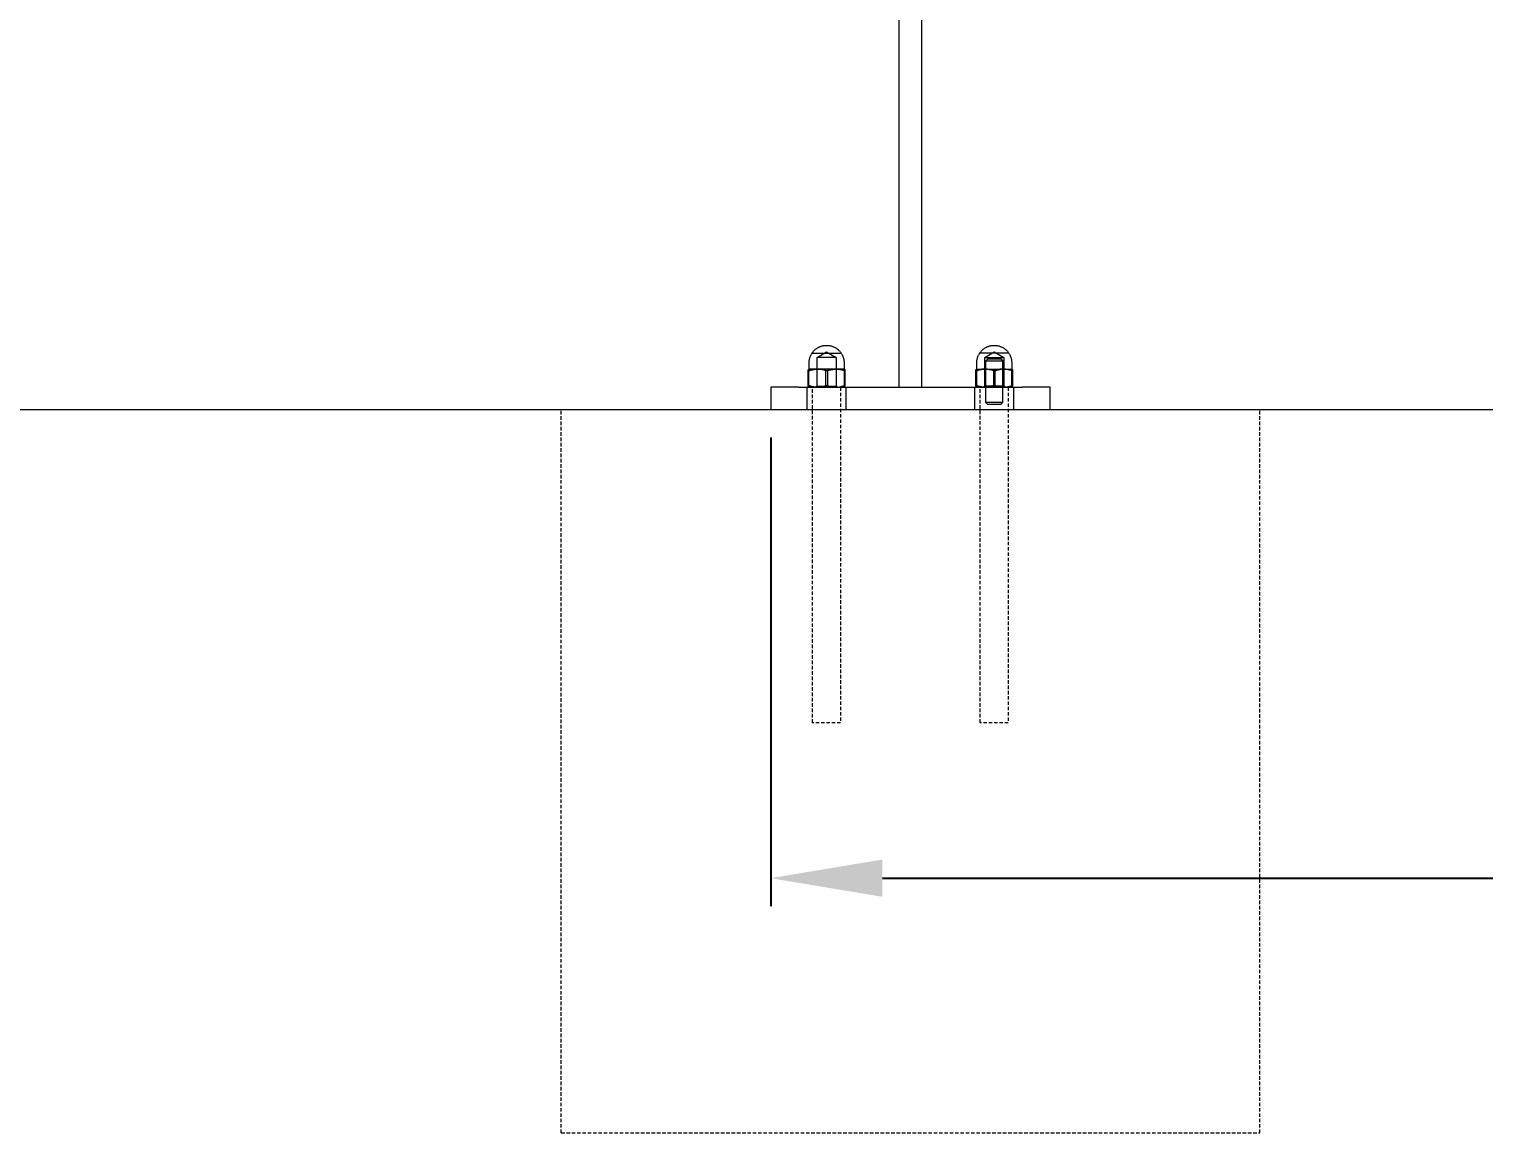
# Model space of a CAD drawing. Header units: millimetres. Extents: x -111 to 4919, y -143 to 3304.
# Drawn here: x 3079 to 3600, y 2514 to 2909 of the extents above; entities that cross this region are included whole.
import ezdxf

# ---------------------------------------------------------------- set-up
doc = ezdxf.new("R2010")
doc.units = ezdxf.units.MM
doc.linetypes.add('HIDDEN', pattern=[1.905, 1.27, -0.635])
for name, color, linetype, lineweight in [('ZANO_R', 7, 'Continuous', 0), ('ZANO_R_przerywana', 7, 'HIDDEN', 0), ('ZANO_W', 1, 'Continuous', 0)]:
    doc.layers.add(name, color=color, linetype=linetype, lineweight=lineweight)
doc.styles.add('Arial', font='arial.ttf')
doc.styles.get("Standard").update_dxf_attribs({"font": 'ARIALUNI.TTF'})
doc.dimstyles.new('pl i ang', dxfattribs={"dimtxt": 50, "dimasz": 50, "dimexe": 1.25, "dimexo": 0.625, "dimgap": 10, "dimtad": 1, "dimtoh": 1, "dimtxsty": 'Standard', "dimcen": 2.5, "dimclrd": 1, "dimclre": 1, "dimclrt": 1, "dimadec": 0, "dimazin": 0, "dimtfac": 1, "dimtmove": 0, "dimatfit": 3, "dimfxl": 1, "dimarcsym": 1})

# ---------------------------------------------------------------- blocks, each defined once
blk = doc.blocks.new('*D399')
at = {"layer": 'ZANO_W', "color": 1, "lineweight": -2}
for p, q in [((3344.86, 2762.59), (3344.86, 2594.86)), ((4768.86, 2762.59), (4768.86, 2594.86)), ((3384.86, 2604.86), (4728.86, 2604.86))]:
    blk.add_line(p, q, dxfattribs=at)
at = {"layer": 'ZANO_W', "color": 1}
for points in [[(3384.86, 2611.53), (3384.86, 2598.19), (3344.86, 2604.86)], [(4728.86, 2598.19), (4728.86, 2611.53), (4768.86, 2604.86)]]:
    blk.add_solid(points, dxfattribs=at)
at = {"layer": 'ZANO_W', "color": 1, "insert": (4056.86, 2634.94), "char_height": 40, "attachment_point": 5, "style": 'Arial'}
blk.add_mtext('1424', dxfattribs=at)

msp = doc.modelspace()

# ---------------------------------------------------------------- linework, layer by layer
at = {"layer": 'ZANO_R'}
for p, q in [((3390.86, 2780.59), (3390.86, 3174.59)), ((3398.86, 3144.59), (3398.86, 2780.59)), ((3358.7, 2790.4), (3358.74, 2790.61)), ((3358.74, 2790.61), (3358.79, 2790.82)), ((3358.79, 2790.82), (3358.84, 2791.03)), ((3358.84, 2791.03), (3358.9, 2791.23)), ((3358.9, 2791.23), (3358.97, 2791.43)), ((3358.97, 2791.43), (3359.04, 2791.63)), ((3359.04, 2791.63), (3359.13, 2791.83)), ((3359.13, 2791.83), (3359.21, 2792.02)), ((3359.21, 2792.02), (3359.31, 2792.21)), ((3359.31, 2792.21), (3359.41, 2792.4)), ((3359.41, 2792.4), (3359.52, 2792.59)), ((3359.52, 2792.59), (3359.63, 2792.77)), ((3359.63, 2792.77), (3359.75, 2792.94)), ((3359.75, 2792.94), (3359.88, 2793.12)), ((3359.86, 2792.76), (3369.86, 2792.76)), ((3359.88, 2793.12), (3360.01, 2793.28)), ((3360.01, 2793.28), (3360.15, 2793.45)), ((3360.15, 2793.45), (3360.29, 2793.6)), ((3360.29, 2793.6), (3360.44, 2793.76)), ((3360.44, 2793.76), (3360.59, 2793.91)), ((3360.59, 2793.91), (3360.75, 2794.05)), ((3360.75, 2794.05), (3360.91, 2794.19)), ((3360.91, 2794.19), (3361.08, 2794.32)), ((3361.08, 2794.32), (3361.25, 2794.45)), ((3361.25, 2794.45), (3361.43, 2794.57)), ((3361.43, 2794.57), (3361.61, 2794.68)), ((3361.46, 2791.19), (3364.86, 2793.23)), ((3366.67, 2791.19), (3361.46, 2791.19)), ((3361.46, 2781.03), (3361.46, 2791.19)), ((3361.61, 2794.68), (3361.8, 2794.79)), ((3361.8, 2794.79), (3361.98, 2794.89)), ((3361.98, 2794.89), (3362.17, 2794.98)), ((3362.17, 2794.98), (3362.37, 2795.07)), ((3362.37, 2795.07), (3362.57, 2795.15)), ((3362.57, 2795.15), (3362.77, 2795.23)), ((3362.77, 2795.23), (3362.97, 2795.3)), ((3362.97, 2795.3), (3363.17, 2795.36)), ((3363.17, 2795.36), (3363.38, 2795.41)), ((3363.38, 2795.41), (3363.59, 2795.46)), ((3363.59, 2795.46), (3363.8, 2795.5)), ((3363.8, 2795.5), (3364.01, 2795.53)), ((3364.01, 2795.53), (3364.22, 2795.56)), ((3364.22, 2795.56), (3364.43, 2795.57)), ((3364.43, 2795.57), (3364.65, 2795.59)), ((3364.65, 2795.59), (3364.86, 2795.59)), ((3364.86, 2795.59), (3365.07, 2795.59)), ((3364.86, 2793.23), (3368.26, 2791.19)), ((3365.07, 2795.59), (3365.28, 2795.57)), ((3365.28, 2795.57), (3365.5, 2795.56)), ((3365.5, 2795.56), (3365.71, 2795.53)), ((3365.71, 2795.53), (3365.92, 2795.5)), ((3365.92, 2795.5), (3366.13, 2795.46)), ((3366.13, 2795.46), (3366.34, 2795.41)), ((3366.34, 2795.41), (3366.54, 2795.36)), ((3366.54, 2795.36), (3366.75, 2795.3)), ((3368.26, 2791.19), (3366.67, 2791.19)), ((3366.75, 2795.3), (3366.95, 2795.23)), ((3366.95, 2795.23), (3367.15, 2795.15)), ((3367.15, 2795.15), (3367.35, 2795.07)), ((3367.35, 2795.07), (3367.54, 2794.98)), ((3367.54, 2794.98), (3367.73, 2794.89)), ((3367.73, 2794.89), (3367.92, 2794.79)), ((3367.92, 2794.79), (3368.11, 2794.68)), ((3368.11, 2794.68), (3368.29, 2794.57)), ((3368.26, 2791.19), (3368.26, 2791.19)), ((3368.26, 2791.19), (3368.26, 2781.03)), ((3368.29, 2794.57), (3368.46, 2794.45)), ((3368.46, 2794.45), (3368.63, 2794.32)), ((3368.63, 2794.32), (3368.8, 2794.19)), ((3368.8, 2794.19), (3368.97, 2794.05)), ((3368.97, 2794.05), (3369.12, 2793.91)), ((3369.12, 2793.91), (3369.28, 2793.76)), ((3369.28, 2793.76), (3369.43, 2793.6)), ((3369.43, 2793.6), (3369.57, 2793.45)), ((3369.57, 2793.45), (3369.71, 2793.28)), ((3369.71, 2793.28), (3369.84, 2793.12)), ((3369.84, 2793.12), (3369.96, 2792.94)), ((3369.96, 2792.94), (3370.08, 2792.77)), ((3370.08, 2792.77), (3370.2, 2792.59)), ((3370.2, 2792.59), (3370.31, 2792.4)), ((3370.31, 2792.4), (3370.41, 2792.21)), ((3370.41, 2792.21), (3370.5, 2792.02)), ((3370.5, 2792.02), (3370.59, 2791.83)), ((3370.59, 2791.83), (3370.67, 2791.63)), ((3370.67, 2791.63), (3370.75, 2791.43)), ((3370.75, 2791.43), (3370.82, 2791.23)), ((3370.82, 2791.23), (3370.88, 2791.03)), ((3370.88, 2791.03), (3370.93, 2790.82)), ((3370.93, 2790.82), (3370.98, 2790.61)), ((3370.98, 2790.61), (3371.02, 2790.4)), ((3418.7, 2790.4), (3418.74, 2790.61)), ((3418.74, 2790.61), (3418.79, 2790.82)), ((3418.79, 2790.82), (3418.84, 2791.03)), ((3418.84, 2791.03), (3418.9, 2791.23)), ((3418.9, 2791.23), (3418.97, 2791.43)), ((3418.97, 2791.43), (3419.04, 2791.63)), ((3419.04, 2791.63), (3419.13, 2791.83)), ((3419.13, 2791.83), (3419.21, 2792.02)), ((3419.21, 2792.02), (3419.31, 2792.21)), ((3419.31, 2792.21), (3419.41, 2792.4)), ((3419.41, 2792.4), (3419.52, 2792.59)), ((3419.52, 2792.59), (3419.63, 2792.77)), ((3419.63, 2792.77), (3419.75, 2792.94)), ((3419.75, 2792.94), (3419.88, 2793.12)), ((3429.86, 2792.76), (3419.86, 2792.76)), ((3419.88, 2793.12), (3420.01, 2793.28)), ((3420.01, 2793.28), (3420.15, 2793.45)), ((3420.15, 2793.45), (3420.29, 2793.6)), ((3420.29, 2793.6), (3420.44, 2793.76)), ((3420.44, 2793.76), (3420.59, 2793.91)), ((3420.59, 2793.91), (3420.75, 2794.05)), ((3420.75, 2794.05), (3420.91, 2794.19)), ((3420.91, 2794.19), (3421.08, 2794.32)), ((3421.08, 2794.32), (3421.25, 2794.45)), ((3421.25, 2794.45), (3421.43, 2794.57)), ((3421.43, 2794.57), (3421.61, 2794.68)), ((3421.46, 2791.19), (3424.86, 2793.23)), ((3421.46, 2791.19), (3423.04, 2791.19)), ((3421.46, 2791.19), (3421.46, 2791.19)), ((3421.46, 2781.03), (3421.46, 2791.19)), ((3421.61, 2794.68), (3421.8, 2794.79)), ((3421.8, 2794.79), (3421.98, 2794.89)), ((3422.41, 2790.59), (3421.86, 2790.04)), ((3421.98, 2794.89), (3422.17, 2794.98)), ((3422.17, 2794.98), (3422.37, 2795.07)), ((3422.37, 2795.07), (3422.57, 2795.15)), ((3423.13, 2790.59), (3422.41, 2790.59)), ((3422.57, 2795.15), (3422.77, 2795.23)), ((3422.77, 2795.23), (3422.97, 2795.3)), ((3422.97, 2795.3), (3423.17, 2795.36)), ((3423.04, 2791.19), (3428.26, 2791.19)), ((3427.3, 2790.59), (3423.13, 2790.59)), ((3423.17, 2795.36), (3423.38, 2795.41)), ((3423.38, 2795.41), (3423.59, 2795.46)), ((3423.59, 2795.46), (3423.8, 2795.5)), ((3423.8, 2795.5), (3424.01, 2795.53)), ((3424.01, 2795.53), (3424.22, 2795.56)), ((3424.22, 2795.56), (3424.43, 2795.57)), ((3424.43, 2795.57), (3424.65, 2795.59)), ((3424.65, 2795.59), (3424.86, 2795.59)), ((3424.86, 2795.59), (3425.07, 2795.59)), ((3424.86, 2793.23), (3428.26, 2791.19)), ((3425.07, 2795.59), (3425.28, 2795.57)), ((3425.28, 2795.57), (3425.5, 2795.56)), ((3425.5, 2795.56), (3425.71, 2795.53)), ((3425.71, 2795.53), (3425.92, 2795.5)), ((3425.92, 2795.5), (3426.13, 2795.46)), ((3426.13, 2795.46), (3426.34, 2795.41)), ((3426.34, 2795.41), (3426.54, 2795.36)), ((3426.54, 2795.36), (3426.75, 2795.3)), ((3426.75, 2795.3), (3426.95, 2795.23)), ((3426.95, 2795.23), (3427.15, 2795.15)), ((3427.15, 2795.15), (3427.35, 2795.07)), ((3427.3, 2790.59), (3427.86, 2790.04)), ((3427.35, 2795.07), (3427.54, 2794.98)), ((3427.54, 2794.98), (3427.73, 2794.89)), ((3427.73, 2794.89), (3427.92, 2794.79)), ((3427.92, 2794.79), (3428.11, 2794.68)), ((3428.11, 2794.68), (3428.29, 2794.57)), ((3428.26, 2791.19), (3428.26, 2781.03)), ((3428.29, 2794.57), (3428.46, 2794.45)), ((3428.46, 2794.45), (3428.63, 2794.32)), ((3428.63, 2794.32), (3428.8, 2794.19)), ((3428.8, 2794.19), (3428.97, 2794.05)), ((3428.97, 2794.05), (3429.12, 2793.91)), ((3429.12, 2793.91), (3429.28, 2793.76)), ((3429.28, 2793.76), (3429.43, 2793.6)), ((3429.43, 2793.6), (3429.57, 2793.45)), ((3429.57, 2793.45), (3429.71, 2793.28)), ((3429.71, 2793.28), (3429.84, 2793.12)), ((3429.84, 2793.12), (3429.96, 2792.94)), ((3429.96, 2792.94), (3430.08, 2792.77)), ((3430.08, 2792.77), (3430.2, 2792.59)), ((3430.2, 2792.59), (3430.31, 2792.4)), ((3430.31, 2792.4), (3430.41, 2792.21)), ((3430.41, 2792.21), (3430.5, 2792.02)), ((3430.5, 2792.02), (3430.59, 2791.83)), ((3430.59, 2791.83), (3430.67, 2791.63)), ((3430.67, 2791.63), (3430.75, 2791.43)), ((3430.75, 2791.43), (3430.82, 2791.23)), ((3430.82, 2791.23), (3430.88, 2791.03)), ((3430.88, 2791.03), (3430.93, 2790.82)), ((3430.93, 2790.82), (3430.98, 2790.61)), ((3430.98, 2790.61), (3431.02, 2790.4)), ((3358.21, 2786.51), (3358.36, 2787.09)), ((3358.51, 2786.61), (3358.21, 2786.51)), ((3358.21, 2781.17), (3358.21, 2786.51)), ((3358.36, 2787.09), (3358.51, 2786.51)), ((3361.7, 2787.09), (3358.37, 2787.09)), ((3358.49, 2787.09), (3358.61, 2787.21)), ((3358.81, 2786.7), (3358.51, 2786.61)), ((3358.51, 2786.51), (3358.84, 2786.61)), ((3358.51, 2781.17), (3358.51, 2786.51)), ((3358.61, 2789.55), (3358.62, 2789.77)), ((3358.61, 2789.34), (3358.61, 2789.55)), ((3358.61, 2787.21), (3358.61, 2789.34)), ((3358.62, 2789.77), (3358.64, 2789.98)), ((3358.64, 2789.98), (3358.67, 2790.19)), ((3358.67, 2790.19), (3358.7, 2790.4)), ((3359.12, 2786.79), (3358.81, 2786.7)), ((3358.84, 2786.61), (3359.16, 2786.71)), ((3359.43, 2786.86), (3359.12, 2786.79)), ((3359.16, 2786.71), (3359.49, 2786.79)), ((3359.74, 2786.92), (3359.43, 2786.86)), ((3359.49, 2786.79), (3359.82, 2786.87)), ((3360.05, 2786.98), (3359.74, 2786.92)), ((3359.82, 2786.87), (3360.15, 2786.93)), ((3360.36, 2787.02), (3360.05, 2786.98)), ((3360.15, 2786.93), (3360.49, 2786.98)), ((3360.67, 2787.05), (3360.36, 2787.02)), ((3360.49, 2786.98), (3360.82, 2787.03)), ((3360.99, 2787.08), (3360.67, 2787.05)), ((3360.82, 2787.03), (3361.16, 2787.06)), ((3361.3, 2787.09), (3360.99, 2787.08)), ((3361.16, 2787.06), (3361.5, 2787.08)), ((3361.79, 2787.08), (3361.48, 2787.09)), ((3361.5, 2787.08), (3361.84, 2787.09)), ((3361.62, 2787.09), (3361.74, 2787.09)), ((3362.11, 2787.05), (3361.79, 2787.08)), ((3361.84, 2787.09), (3362.17, 2787.08)), ((3361.92, 2787.09), (3362.05, 2787.09)), ((3368.22, 2787.09), (3361.95, 2787.09)), ((3362.42, 2787.02), (3362.11, 2787.05)), ((3362.17, 2787.08), (3362.51, 2787.06)), ((3362.73, 2786.98), (3362.42, 2787.02)), ((3362.51, 2787.06), (3362.85, 2787.03)), ((3363.04, 2786.92), (3362.73, 2786.98)), ((3362.85, 2787.03), (3363.19, 2786.98)), ((3363.35, 2786.86), (3363.04, 2786.92)), ((3363.19, 2786.98), (3363.52, 2786.93)), ((3363.66, 2786.79), (3363.35, 2786.86)), ((3363.52, 2786.93), (3363.85, 2786.87)), ((3363.96, 2786.7), (3363.66, 2786.79)), ((3363.85, 2786.87), (3364.18, 2786.79)), ((3364.26, 2786.61), (3363.96, 2786.7)), ((3364.18, 2786.79), (3364.51, 2786.71)), ((3364.56, 2786.51), (3364.26, 2786.61)), ((3364.51, 2786.71), (3364.84, 2786.61)), ((3364.9, 2786.62), (3364.56, 2786.51)), ((3364.56, 2781.17), (3364.56, 2786.51)), ((3364.84, 2786.61), (3365.16, 2786.51)), ((3365.25, 2786.72), (3364.9, 2786.62)), ((3365.16, 2786.51), (3365.46, 2786.61)), ((3365.16, 2786.51), (3365.16, 2781.17)), ((3365.61, 2786.81), (3365.25, 2786.72)), ((3365.46, 2786.61), (3365.77, 2786.71)), ((3365.96, 2786.89), (3365.61, 2786.81)), ((3365.77, 2786.71), (3366.09, 2786.79)), ((3366.32, 2786.95), (3365.96, 2786.89)), ((3366.09, 2786.79), (3366.4, 2786.87)), ((3366.68, 2787), (3366.32, 2786.95)), ((3366.4, 2786.87), (3366.72, 2786.93)), ((3367.04, 2787.04), (3366.68, 2787)), ((3366.72, 2786.93), (3367.04, 2786.98)), ((3367.4, 2787.07), (3367.04, 2787.04)), ((3367.04, 2786.98), (3367.36, 2787.03)), ((3367.36, 2787.03), (3367.68, 2787.06)), ((3367.76, 2787.09), (3367.4, 2787.07)), ((3367.68, 2787.06), (3368.01, 2787.08)), ((3368.34, 2787.07), (3367.98, 2787.09)), ((3368.01, 2787.08), (3368.33, 2787.09)), ((3368.13, 2787.09), (3368.24, 2787.09)), ((3368.33, 2787.09), (3368.65, 2787.08)), ((3368.71, 2787.05), (3368.34, 2787.07)), ((3370.59, 2787.09), (3368.41, 2787.09)), ((3368.65, 2787.08), (3368.98, 2787.06)), ((3369.07, 2787.01), (3368.71, 2787.05)), ((3368.98, 2787.06), (3369.3, 2787.03)), ((3369.43, 2786.95), (3369.07, 2787.01)), ((3369.3, 2787.03), (3369.62, 2786.98)), ((3369.79, 2786.89), (3369.43, 2786.95)), ((3369.62, 2786.98), (3369.94, 2786.93)), ((3370.15, 2786.81), (3369.79, 2786.89)), ((3369.94, 2786.93), (3370.26, 2786.87)), ((3370.5, 2786.72), (3370.15, 2786.81)), ((3370.26, 2786.87), (3370.57, 2786.79)), ((3370.86, 2786.62), (3370.5, 2786.72)), ((3370.57, 2786.79), (3370.89, 2786.71)), ((3371.18, 2787.09), (3370.59, 2787.09)), ((3371.2, 2786.51), (3370.86, 2786.62)), ((3370.89, 2786.71), (3371.2, 2786.61)), ((3371.02, 2790.4), (3371.05, 2790.19)), ((3371.05, 2790.19), (3371.08, 2789.98)), ((3371.08, 2789.98), (3371.09, 2789.77)), ((3371.09, 2789.77), (3371.1, 2789.55)), ((3371.1, 2789.55), (3371.11, 2789.34)), ((3371.11, 2789.34), (3371.11, 2787.21)), ((3371.11, 2787.21), (3371.22, 2787.09)), ((3371.18, 2787.1), (3371.19, 2787.1)), ((3371.32, 2787.09), (3371.18, 2787.09)), ((3371.19, 2787.1), (3371.19, 2787.1)), ((3371.19, 2787.1), (3371.19, 2787.09)), ((3371.19, 2787.09), (3371.2, 2787.09)), ((3371.35, 2787.09), (3371.2, 2786.51)), ((3371.2, 2787.09), (3371.2, 2787.09)), ((3371.2, 2787.09), (3371.2, 2787.09)), ((3371.2, 2787.09), (3371.21, 2787.09)), ((3371.2, 2786.61), (3371.5, 2786.51)), ((3371.2, 2786.51), (3371.2, 2781.17)), ((3371.21, 2787.09), (3371.21, 2787.09)), ((3371.21, 2787.09), (3371.21, 2787.09)), ((3371.21, 2787.09), (3371.21, 2787.09)), ((3371.35, 2787.09), (3371.32, 2787.09)), ((3371.36, 2787.09), (3371.35, 2787.09)), ((3371.36, 2787.09), (3371.36, 2787.09)), ((3371.36, 2787.09), (3371.36, 2787.09)), ((3371.36, 2787.09), (3371.36, 2787.09)), ((3371.36, 2787.09), (3371.36, 2787.09)), ((3371.5, 2786.51), (3371.36, 2787.09)), ((3371.36, 2787.09), (3371.36, 2787.09)), ((3371.5, 2781.17), (3371.5, 2786.51)), ((3418.21, 2786.51), (3418.35, 2787.09)), ((3418.52, 2786.61), (3418.21, 2786.51)), ((3418.21, 2781.17), (3418.21, 2786.51)), ((3418.35, 2787.09), (3418.36, 2787.09)), ((3418.36, 2787.09), (3418.36, 2787.09)), ((3418.36, 2787.09), (3418.36, 2787.09)), ((3418.36, 2787.09), (3418.36, 2787.09)), ((3418.36, 2787.09), (3418.36, 2787.09)), ((3418.36, 2787.09), (3418.37, 2787.09)), ((3418.37, 2787.09), (3418.4, 2787.09)), ((3418.37, 2787.09), (3418.51, 2786.51)), ((3418.4, 2787.09), (3418.54, 2787.09)), ((3418.49, 2787.09), (3418.61, 2787.21)), ((3418.51, 2786.51), (3418.86, 2786.62)), ((3418.51, 2786.51), (3418.51, 2781.17)), ((3418.83, 2786.71), (3418.52, 2786.61)), ((3418.54, 2787.09), (3419.13, 2787.09)), ((3418.61, 2789.55), (3418.62, 2789.77)), ((3418.61, 2789.34), (3418.61, 2789.55)), ((3418.61, 2787.21), (3418.61, 2789.34)), ((3418.62, 2789.77), (3418.64, 2789.98)), ((3418.64, 2789.98), (3418.67, 2790.19)), ((3418.67, 2790.19), (3418.7, 2790.4)), ((3419.14, 2786.79), (3418.83, 2786.71)), ((3418.86, 2786.62), (3419.21, 2786.72)), ((3419.13, 2787.09), (3421.3, 2787.09)), ((3419.46, 2786.87), (3419.14, 2786.79)), ((3419.21, 2786.72), (3419.57, 2786.81)), ((3419.78, 2786.93), (3419.46, 2786.87)), ((3419.57, 2786.81), (3419.92, 2786.89)), ((3420.1, 2786.98), (3419.78, 2786.93)), ((3419.92, 2786.89), (3420.28, 2786.95)), ((3420.42, 2787.03), (3420.1, 2786.98)), ((3420.28, 2786.95), (3420.65, 2787.01)), ((3420.74, 2787.06), (3420.42, 2787.03)), ((3420.65, 2787.01), (3421.01, 2787.05)), ((3421.06, 2787.08), (3420.74, 2787.06)), ((3421.01, 2787.05), (3421.37, 2787.07)), ((3421.39, 2787.09), (3421.06, 2787.08)), ((3421.37, 2787.07), (3421.74, 2787.09)), ((3421.71, 2787.08), (3421.39, 2787.09)), ((3421.48, 2787.09), (3427.8, 2787.09)), ((3421.59, 2787.09), (3421.5, 2787.09)), ((3422.03, 2787.06), (3421.71, 2787.08)), ((3421.86, 2790.03), (3421.86, 2790.03)), ((3421.86, 2790.03), (3421.86, 2790.03)), ((3421.86, 2790.03), (3421.86, 2790.03)), ((3421.86, 2790.03), (3421.86, 2790.03)), ((3421.86, 2790.03), (3421.86, 2790.03)), ((3421.86, 2790.03), (3421.87, 2790.03)), ((3421.86, 2775.14), (3421.86, 2790.03)), ((3421.87, 2790.03), (3421.91, 2790.03)), ((3421.91, 2790.03), (3422.09, 2790.03)), ((3421.95, 2787.09), (3422.32, 2787.07)), ((3422.36, 2787.03), (3422.03, 2787.06)), ((3422.09, 2790.03), (3422.74, 2790.03)), ((3422.32, 2787.07), (3422.68, 2787.04)), ((3422.68, 2786.98), (3422.36, 2787.03)), ((3422.68, 2787.04), (3423.04, 2787)), ((3423, 2786.93), (3422.68, 2786.98)), ((3422.74, 2790.03), (3427.86, 2790.03)), ((3423.31, 2786.87), (3423, 2786.93)), ((3423.04, 2787), (3423.4, 2786.95)), ((3423.63, 2786.79), (3423.31, 2786.87)), ((3423.4, 2786.95), (3423.76, 2786.89)), ((3423.94, 2786.71), (3423.63, 2786.79)), ((3423.76, 2786.89), (3424.11, 2786.81)), ((3424.25, 2786.61), (3423.94, 2786.71)), ((3424.11, 2786.81), (3424.46, 2786.72)), ((3424.56, 2786.51), (3424.25, 2786.61)), ((3424.46, 2786.72), (3424.81, 2786.62)), ((3424.88, 2786.61), (3424.56, 2786.51)), ((3424.56, 2786.51), (3424.56, 2781.17)), ((3424.81, 2786.62), (3425.16, 2786.51)), ((3425.21, 2786.71), (3424.88, 2786.61)), ((3425.16, 2786.51), (3425.46, 2786.61)), ((3425.16, 2781.17), (3425.16, 2786.51)), ((3425.53, 2786.79), (3425.21, 2786.71)), ((3425.46, 2786.61), (3425.76, 2786.7)), ((3425.86, 2786.87), (3425.53, 2786.79)), ((3425.76, 2786.7), (3426.06, 2786.79)), ((3426.2, 2786.93), (3425.86, 2786.87)), ((3426.06, 2786.79), (3426.37, 2786.86)), ((3426.53, 2786.98), (3426.2, 2786.93)), ((3426.37, 2786.86), (3426.67, 2786.92)), ((3426.87, 2787.03), (3426.53, 2786.98)), ((3426.67, 2786.92), (3426.98, 2786.98)), ((3427.2, 2787.06), (3426.87, 2787.03)), ((3426.98, 2786.98), (3427.3, 2787.02)), ((3427.54, 2787.08), (3427.2, 2787.06)), ((3427.3, 2787.02), (3427.61, 2787.05)), ((3427.88, 2787.09), (3427.54, 2787.08)), ((3427.61, 2787.05), (3427.92, 2787.08)), ((3427.76, 2787.09), (3427.67, 2787.09)), ((3427.86, 2790.03), (3427.86, 2775.14)), ((3428.22, 2787.08), (3427.88, 2787.09)), ((3427.92, 2787.08), (3428.24, 2787.09)), ((3427.98, 2787.09), (3431.35, 2787.09)), ((3428.09, 2787.09), (3428.02, 2787.09)), ((3428.56, 2787.06), (3428.22, 2787.08)), ((3428.41, 2787.09), (3428.73, 2787.08)), ((3428.89, 2787.03), (3428.56, 2787.06)), ((3428.73, 2787.08), (3429.04, 2787.05)), ((3429.23, 2786.98), (3428.89, 2787.03)), ((3429.04, 2787.05), (3429.36, 2787.02)), ((3429.57, 2786.93), (3429.23, 2786.98)), ((3429.36, 2787.02), (3429.67, 2786.98)), ((3429.9, 2786.87), (3429.57, 2786.93)), ((3429.67, 2786.98), (3429.98, 2786.92)), ((3430.23, 2786.79), (3429.9, 2786.87)), ((3429.98, 2786.92), (3430.29, 2786.86)), ((3430.56, 2786.71), (3430.23, 2786.79)), ((3430.29, 2786.86), (3430.6, 2786.79)), ((3430.88, 2786.61), (3430.56, 2786.71)), ((3430.6, 2786.79), (3430.9, 2786.7)), ((3431.2, 2786.51), (3430.88, 2786.61)), ((3430.9, 2786.7), (3431.2, 2786.61)), ((3431.02, 2790.4), (3431.05, 2790.19)), ((3431.05, 2790.19), (3431.08, 2789.98)), ((3431.08, 2789.98), (3431.09, 2789.77)), ((3431.09, 2789.77), (3431.1, 2789.55)), ((3431.1, 2789.55), (3431.11, 2789.34)), ((3431.11, 2789.34), (3431.11, 2787.21)), ((3431.11, 2787.21), (3431.11, 2787.2)), ((3431.11, 2787.2), (3431.11, 2787.2)), ((3431.11, 2787.2), (3431.11, 2787.2)), ((3431.11, 2787.2), (3431.11, 2787.19)), ((3431.11, 2787.19), (3431.11, 2787.19)), ((3431.11, 2787.19), (3431.11, 2787.18)), ((3431.11, 2787.18), (3431.11, 2787.18)), ((3431.11, 2787.18), (3431.11, 2787.18)), ((3431.11, 2787.18), (3431.11, 2787.17)), ((3431.11, 2787.17), (3431.12, 2787.17)), ((3431.12, 2787.17), (3431.12, 2787.16)), ((3431.12, 2787.16), (3431.12, 2787.16)), ((3431.12, 2787.16), (3431.12, 2787.16)), ((3431.12, 2787.16), (3431.12, 2787.15)), ((3431.12, 2787.15), (3431.12, 2787.15)), ((3431.12, 2787.15), (3431.13, 2787.15)), ((3431.13, 2787.15), (3431.13, 2787.14)), ((3431.13, 2787.14), (3431.13, 2787.14)), ((3431.13, 2787.14), (3431.13, 2787.14)), ((3431.13, 2787.14), (3431.14, 2787.13)), ((3431.14, 2787.13), (3431.14, 2787.13)), ((3431.14, 2787.13), (3431.14, 2787.13)), ((3431.14, 2787.13), (3431.14, 2787.12)), ((3431.14, 2787.12), (3431.15, 2787.12)), ((3431.15, 2787.12), (3431.15, 2787.12)), ((3431.15, 2787.12), (3431.15, 2787.11)), ((3431.15, 2787.11), (3431.16, 2787.11)), ((3431.16, 2787.11), (3431.16, 2787.11)), ((3431.16, 2787.11), (3431.16, 2787.11)), ((3431.16, 2787.11), (3431.17, 2787.11)), ((3431.17, 2787.11), (3431.17, 2787.1)), ((3431.17, 2787.1), (3431.18, 2787.1)), ((3431.18, 2787.1), (3431.18, 2787.1)), ((3431.18, 2787.1), (3431.18, 2787.1)), ((3431.18, 2787.1), (3431.19, 2787.1)), ((3431.18, 2787.1), (3431.19, 2787.1)), ((3431.19, 2787.1), (3431.19, 2787.1)), ((3431.19, 2787.1), (3431.19, 2787.09)), ((3431.19, 2787.1), (3431.2, 2787.09)), ((3431.19, 2787.09), (3431.2, 2787.09)), ((3431.35, 2787.09), (3431.2, 2786.51)), ((3431.2, 2787.09), (3431.2, 2787.09)), ((3431.2, 2787.09), (3431.21, 2787.09)), ((3431.2, 2787.09), (3431.21, 2787.09)), ((3431.2, 2786.61), (3431.5, 2786.51)), ((3431.2, 2781.17), (3431.2, 2786.51)), ((3431.21, 2787.09), (3431.22, 2787.09)), ((3431.5, 2786.51), (3431.35, 2787.09)), ((3431.5, 2781.17), (3431.5, 2786.51)), ((3344.86, 2780.59), (3344.86, 2772.59)), ((3354.86, 2780.59), (3344.86, 2780.59)), ((3354.86, 2780.59), (3434.86, 2780.59)), ((3357.86, 2772.59), (3357.86, 2780.59)), ((3358.36, 2780.59), (3358.21, 2781.17)), ((3358.21, 2781.17), (3358.51, 2781.07)), ((3358.36, 2780.59), (3358.35, 2780.59)), ((3358.37, 2780.59), (3358.36, 2780.59)), ((3358.51, 2781.17), (3358.37, 2780.59)), ((3358.86, 2781.06), (3358.51, 2781.17)), ((3358.51, 2781.07), (3358.81, 2780.98)), ((3358.81, 2780.98), (3359.11, 2780.89)), ((3359.21, 2780.96), (3358.86, 2781.06)), ((3359.11, 2780.89), (3359.41, 2780.82)), ((3359.57, 2780.87), (3359.21, 2780.96)), ((3359.41, 2780.82), (3359.71, 2780.76)), ((3359.92, 2780.79), (3359.57, 2780.87)), ((3359.71, 2780.76), (3360.02, 2780.71)), ((3369.86, 2780.52), (3359.86, 2780.52)), ((3360.28, 2780.72), (3359.92, 2780.79)), ((3360.02, 2780.71), (3360.33, 2780.66)), ((3360.65, 2780.67), (3360.28, 2780.72)), ((3360.33, 2780.66), (3360.64, 2780.63)), ((3360.64, 2780.63), (3360.95, 2780.6)), ((3361.01, 2780.63), (3360.65, 2780.67)), ((3360.86, 2780.62), (3361.46, 2781.03)), ((3360.86, 2780.61), (3360.86, 2780.61)), ((3360.86, 2780.61), (3360.86, 2780.61)), ((3360.86, 2780.61), (3360.86, 2780.61)), ((3360.86, 2780.61), (3360.86, 2780.61)), ((3360.86, 2780.61), (3360.86, 2780.61)), ((3360.86, 2780.61), (3360.86, 2780.61)), ((3360.86, 2780.61), (3360.88, 2780.61)), ((3360.86, 2780.61), (3360.86, 2780.61)), ((3360.86, 2780.59), (3360.86, 2780.61)), ((3360.88, 2780.61), (3360.94, 2780.61)), ((3360.94, 2780.61), (3361.18, 2780.61)), ((3360.95, 2780.6), (3361.26, 2780.59)), ((3361.37, 2780.6), (3361.01, 2780.63)), ((3361.18, 2780.61), (3367, 2780.61)), ((3361.74, 2780.59), (3361.37, 2780.6)), ((3361.46, 2781.03), (3366.67, 2781.03)), ((3361.49, 2780.59), (3361.79, 2780.6)), ((3361.79, 2780.6), (3362.09, 2780.62)), ((3362.32, 2780.61), (3361.96, 2780.59)), ((3362.09, 2780.62), (3362.38, 2780.65)), ((3362.68, 2780.63), (3362.32, 2780.61)), ((3362.38, 2780.65), (3362.68, 2780.69)), ((3362.68, 2780.69), (3362.98, 2780.74)), ((3363.04, 2780.67), (3362.68, 2780.63)), ((3362.98, 2780.74), (3363.27, 2780.8)), ((3363.4, 2780.73), (3363.04, 2780.67)), ((3363.27, 2780.8), (3363.56, 2780.87)), ((3363.76, 2780.79), (3363.4, 2780.73)), ((3363.56, 2780.87), (3363.85, 2780.95)), ((3364.11, 2780.87), (3363.76, 2780.79)), ((3363.85, 2780.95), (3364.14, 2781.03)), ((3364.47, 2780.96), (3364.11, 2780.87)), ((3364.14, 2781.03), (3364.17, 2781.04)), ((3364.15, 2781.04), (3364.56, 2781.17)), ((3364.81, 2781.06), (3364.47, 2780.96)), ((3364.56, 2781.17), (3365, 2781.03)), ((3365.16, 2781.17), (3364.81, 2781.06)), ((3365, 2781.03), (3365.17, 2780.98)), ((3365, 2781.03), (3365.33, 2780.94)), ((3365.16, 2781.17), (3365.45, 2781.07)), ((3365.33, 2780.94), (3365.67, 2780.85)), ((3365.45, 2781.07), (3365.75, 2780.98)), ((3365.67, 2780.85), (3366.02, 2780.78)), ((3365.75, 2780.98), (3366.05, 2780.9)), ((3366.02, 2780.78), (3366.36, 2780.72)), ((3366.05, 2780.9), (3366.35, 2780.82)), ((3366.35, 2780.82), (3366.65, 2780.76)), ((3366.36, 2780.72), (3366.71, 2780.67)), ((3366.65, 2780.76), (3366.96, 2780.71)), ((3366.67, 2781.03), (3368.26, 2781.03)), ((3366.71, 2780.67), (3367.06, 2780.63)), ((3366.96, 2780.71), (3367.26, 2780.66)), ((3367, 2780.61), (3368.86, 2780.61)), ((3367.06, 2780.63), (3367.41, 2780.6)), ((3367.26, 2780.66), (3367.57, 2780.63)), ((3367.41, 2780.6), (3367.76, 2780.59)), ((3367.57, 2780.63), (3367.88, 2780.6)), ((3367.88, 2780.6), (3368.19, 2780.59)), ((3367.92, 2780.59), (3368.09, 2780.59)), ((3367.98, 2780.59), (3368.26, 2780.6)), ((3368.13, 2780.59), (3368.23, 2780.59)), ((3368.26, 2781.03), (3368.86, 2780.62)), ((3368.26, 2780.6), (3368.54, 2780.61)), ((3368.38, 2780.59), (3368.53, 2780.59)), ((3368.46, 2780.59), (3368.77, 2780.6)), ((3368.52, 2780.61), (3368.54, 2780.61)), ((3368.54, 2780.61), (3368.93, 2780.65)), ((3368.77, 2780.6), (3369.08, 2780.63)), ((3368.86, 2780.61), (3368.86, 2780.59)), ((3368.93, 2780.65), (3369.31, 2780.71)), ((3369.08, 2780.63), (3369.39, 2780.66)), ((3369.31, 2780.71), (3369.7, 2780.77)), ((3369.39, 2780.66), (3369.7, 2780.71)), ((3369.7, 2780.77), (3370.08, 2780.85)), ((3369.7, 2780.71), (3370, 2780.76)), ((3369.86, 2780.52), (3369.86, 2780.52)), ((3369.86, 2780.52), (3369.86, 2780.52)), ((3370, 2780.76), (3370.31, 2780.82)), ((3370.08, 2780.85), (3370.46, 2780.94)), ((3370.31, 2780.82), (3370.61, 2780.89)), ((3370.46, 2780.94), (3370.83, 2781.05)), ((3370.61, 2780.89), (3370.91, 2780.98)), ((3370.83, 2781.05), (3371.2, 2781.17)), ((3370.91, 2780.98), (3371.21, 2781.07)), ((3371.2, 2781.17), (3371.35, 2780.59)), ((3371.21, 2781.07), (3371.5, 2781.17)), ((3371.34, 2780.59), (3371.35, 2780.59)), ((3371.35, 2780.59), (3371.36, 2780.59)), ((3371.36, 2780.59), (3371.5, 2781.17)), ((3371.36, 2780.59), (3371.36, 2780.59)), ((3371.86, 2772.59), (3371.86, 2780.59)), ((3417.86, 2772.59), (3417.86, 2780.59)), ((3418.36, 2780.59), (3418.21, 2781.17)), ((3418.52, 2781.07), (3418.21, 2781.17)), ((3418.36, 2780.59), (3418.35, 2780.59)), ((3418.51, 2781.17), (3418.36, 2780.59)), ((3418.37, 2780.59), (3418.37, 2780.59)), ((3418.83, 2781.07), (3418.51, 2781.17)), ((3418.82, 2780.97), (3418.52, 2781.07)), ((3419.13, 2780.89), (3418.82, 2780.97)), ((3419.15, 2780.97), (3418.83, 2781.07)), ((3419.44, 2780.82), (3419.13, 2780.89)), ((3419.48, 2780.89), (3419.15, 2780.97)), ((3419.75, 2780.75), (3419.44, 2780.82)), ((3419.81, 2780.81), (3419.48, 2780.89)), ((3420.06, 2780.7), (3419.75, 2780.75)), ((3420.13, 2780.75), (3419.81, 2780.81)), ((3429.86, 2780.52), (3419.86, 2780.52)), ((3420.38, 2780.66), (3420.06, 2780.7)), ((3420.47, 2780.7), (3420.13, 2780.75)), ((3420.7, 2780.62), (3420.38, 2780.66)), ((3420.8, 2780.65), (3420.47, 2780.7)), ((3421.01, 2780.6), (3420.7, 2780.62)), ((3421.13, 2780.62), (3420.8, 2780.65)), ((3420.86, 2780.62), (3421.46, 2781.03)), ((3422.72, 2780.61), (3420.86, 2780.61)), ((3420.86, 2780.59), (3420.86, 2780.61)), ((3421.33, 2780.59), (3421.01, 2780.6)), ((3421.47, 2780.6), (3421.13, 2780.62)), ((3421.2, 2780.61), (3421.18, 2780.61)), ((3421.26, 2780.59), (3421.18, 2780.59)), ((3423.04, 2781.03), (3421.46, 2781.03)), ((3421.8, 2780.59), (3421.47, 2780.6)), ((3421.8, 2780.6), (3421.49, 2780.59)), ((3421.59, 2780.59), (3421.53, 2780.59)), ((3421.74, 2780.59), (3421.62, 2780.59)), ((3422.11, 2780.63), (3421.8, 2780.6)), ((3422.32, 2780.61), (3421.96, 2780.59)), ((3422.43, 2780.66), (3422.11, 2780.63)), ((3422.68, 2780.63), (3422.32, 2780.61)), ((3422.74, 2780.7), (3422.43, 2780.66)), ((3423.04, 2780.67), (3422.68, 2780.63)), ((3428.54, 2780.61), (3422.72, 2780.61)), ((3423.05, 2780.76), (3422.74, 2780.7)), ((3428.26, 2781.03), (3423.04, 2781.03)), ((3423.4, 2780.73), (3423.04, 2780.67)), ((3423.35, 2780.82), (3423.05, 2780.76)), ((3423.66, 2780.89), (3423.35, 2780.82)), ((3423.76, 2780.79), (3423.4, 2780.73)), ((3423.96, 2780.98), (3423.66, 2780.89)), ((3424.11, 2780.87), (3423.76, 2780.79)), ((3424.26, 2781.07), (3423.96, 2780.98)), ((3424.47, 2780.96), (3424.11, 2780.87)), ((3424.56, 2781.17), (3424.26, 2781.07)), ((3424.81, 2781.06), (3424.47, 2780.96)), ((3424.72, 2781.03), (3424.54, 2780.98)), ((3424.56, 2781.17), (3424.9, 2781.06)), ((3425.16, 2781.17), (3424.81, 2781.06)), ((3424.9, 2781.06), (3425.25, 2780.96)), ((3425.46, 2781.07), (3425.16, 2781.17)), ((3425.25, 2780.96), (3425.6, 2780.87)), ((3425.76, 2780.98), (3425.46, 2781.07)), ((3425.57, 2781.04), (3425.54, 2781.04)), ((3425.6, 2780.87), (3425.96, 2780.79)), ((3426.06, 2780.89), (3425.76, 2780.98)), ((3425.96, 2780.79), (3426.31, 2780.73)), ((3426.36, 2780.82), (3426.06, 2780.89)), ((3426.31, 2780.73), (3426.67, 2780.67)), ((3426.67, 2780.76), (3426.36, 2780.82)), ((3426.98, 2780.7), (3426.67, 2780.76)), ((3426.67, 2780.67), (3427.03, 2780.63)), ((3427.29, 2780.66), (3426.98, 2780.7)), ((3427.03, 2780.63), (3427.39, 2780.61)), ((3427.6, 2780.63), (3427.29, 2780.66)), ((3427.39, 2780.61), (3427.76, 2780.59)), ((3427.92, 2780.6), (3427.6, 2780.63)), ((3428.23, 2780.59), (3427.92, 2780.6)), ((3427.98, 2780.59), (3428.34, 2780.6)), ((3428.26, 2781.03), (3428.86, 2780.62)), ((3428.34, 2780.6), (3428.71, 2780.63)), ((3428.77, 2780.6), (3428.46, 2780.59)), ((3428.78, 2780.61), (3428.54, 2780.61)), ((3428.71, 2780.63), (3429.07, 2780.67)), ((3429.08, 2780.63), (3428.77, 2780.6)), ((3428.84, 2780.61), (3428.78, 2780.61)), ((3428.86, 2780.61), (3428.84, 2780.61)), ((3428.86, 2780.61), (3428.86, 2780.61)), ((3428.86, 2780.61), (3428.86, 2780.61)), ((3428.86, 2780.61), (3428.86, 2780.61)), ((3428.86, 2780.61), (3428.86, 2780.61)), ((3428.86, 2780.61), (3428.86, 2780.61)), ((3428.86, 2780.61), (3428.86, 2780.61)), ((3428.86, 2780.61), (3428.86, 2780.61)), ((3428.86, 2780.61), (3428.86, 2780.59)), ((3429.07, 2780.67), (3429.43, 2780.72)), ((3429.39, 2780.66), (3429.08, 2780.63)), ((3429.7, 2780.71), (3429.39, 2780.66)), ((3429.43, 2780.72), (3429.79, 2780.79)), ((3430, 2780.76), (3429.7, 2780.71)), ((3429.79, 2780.79), (3430.15, 2780.87)), ((3430.31, 2780.82), (3430, 2780.76)), ((3430.15, 2780.87), (3430.5, 2780.96)), ((3430.61, 2780.89), (3430.31, 2780.82)), ((3430.5, 2780.96), (3430.86, 2781.06)), ((3430.91, 2780.98), (3430.61, 2780.89)), ((3430.86, 2781.06), (3431.2, 2781.17)), ((3431.21, 2781.07), (3430.91, 2780.98)), ((3431.2, 2781.17), (3431.35, 2780.59)), ((3431.5, 2781.17), (3431.21, 2781.07)), ((3431.34, 2780.59), (3431.35, 2780.59)), ((3431.35, 2780.59), (3431.5, 2781.17)), ((3431.36, 2780.59), (3431.36, 2780.59)), ((3431.86, 2772.59), (3431.86, 2780.59)), ((3444.86, 2780.59), (3434.86, 2780.59)), ((3444.86, 2772.59), (3444.86, 2780.59)), ((3422.74, 2775.14), (3421.86, 2775.14)), ((3422.41, 2774.59), (3421.86, 2775.14)), ((3427.86, 2775.14), (3422.74, 2775.14)), ((3427.3, 2774.59), (3427.86, 2775.14)), ((3269.86, 2772.59), (3519.86, 2772.59)), ((3422.41, 2774.59), (3423.13, 2774.59)), ((3423.13, 2774.59), (3427.3, 2774.59))]:
    msp.add_line(p, q, dxfattribs=at)
msp.add_lwpolyline([(-111.34, 2772.59), (4918.61, 2772.59)], dxfattribs=at)
at = {"layer": 'ZANO_R_przerywana'}
for p, q in [((3359.86, 2660.52), (3359.86, 2780.52)), ((3369.86, 2780.52), (3369.86, 2660.52)), ((3419.86, 2660.52), (3419.86, 2780.52)), ((3429.86, 2780.52), (3429.86, 2660.52)), ((3269.86, 2513.67), (3269.86, 2772.59)), ((3519.86, 2513.67), (3519.86, 2772.59)), ((3369.86, 2660.52), (3359.86, 2660.52)), ((3369.86, 2660.52), (3369.86, 2660.52)), ((3369.86, 2660.52), (3369.86, 2660.52)), ((3429.86, 2660.52), (3419.86, 2660.52)), ((3269.86, 2513.67), (3519.86, 2513.67))]:
    msp.add_line(p, q, dxfattribs=at)

# ---------------------------------------------------------------- dimensions: what is measured, and where the dimension line sits
at = {"layer": 'ZANO_W'}
dim = msp.add_linear_dim(base=(4768.86, 2604.86), p1=(3344.86, 2772.59), p2=(4768.86, 2772.59), dimstyle='pl i ang', override={"dimtxt": 40, "dimasz": 40, "dimexe": 10, "dimexo": 10, "dimtoh": 0, "dimdec": 0, "dimtxsty": 'Arial', "dimtdec": 0, "dimtmove": 1}, dxfattribs=at)
dim.commit()
dim.dimension.update_dxf_attribs({"geometry": '*D399', "text_midpoint": (4056.86, 2634.94)})

doc.saveas('drawing.dxf')
